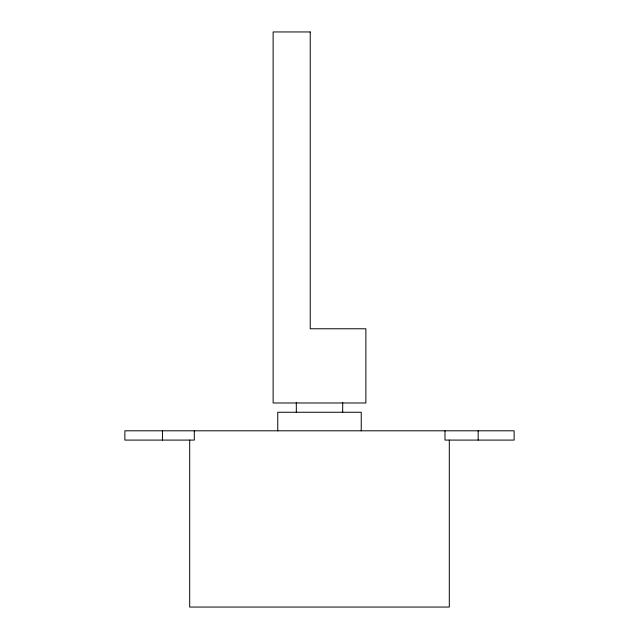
<?xml version="1.0" encoding="UTF-8"?>
<svg xmlns="http://www.w3.org/2000/svg" width="639" height="639" viewBox="0 0 639 639"><rect width="100%" height="100%" fill="white"/><g stroke="black" fill="none" stroke-linecap="round" stroke-linejoin="round"><path stroke-width="0.96" d="M189.703 440.087L189.695 607.05L449.305 607.05L449.305 440.087M478.172 430.806L478.172 440.087M444.984 430.806L444.984 440.087L514.131 440.087L514.131 430.806L124.869 430.806L124.869 440.087L194.304 440.087L194.304 430.806M361.243 430.806L361.243 412.259L277.757 412.259L277.757 430.806M342.688 402.49L342.688 412.259M296.312 402.49L296.312 412.259M162.434 430.806L162.434 440.087M310.227 31.95L273.125 31.95L273.125 402.985L365.875 402.985L365.875 328.773L310.227 328.773L310.227 31.95"/></g></svg>
